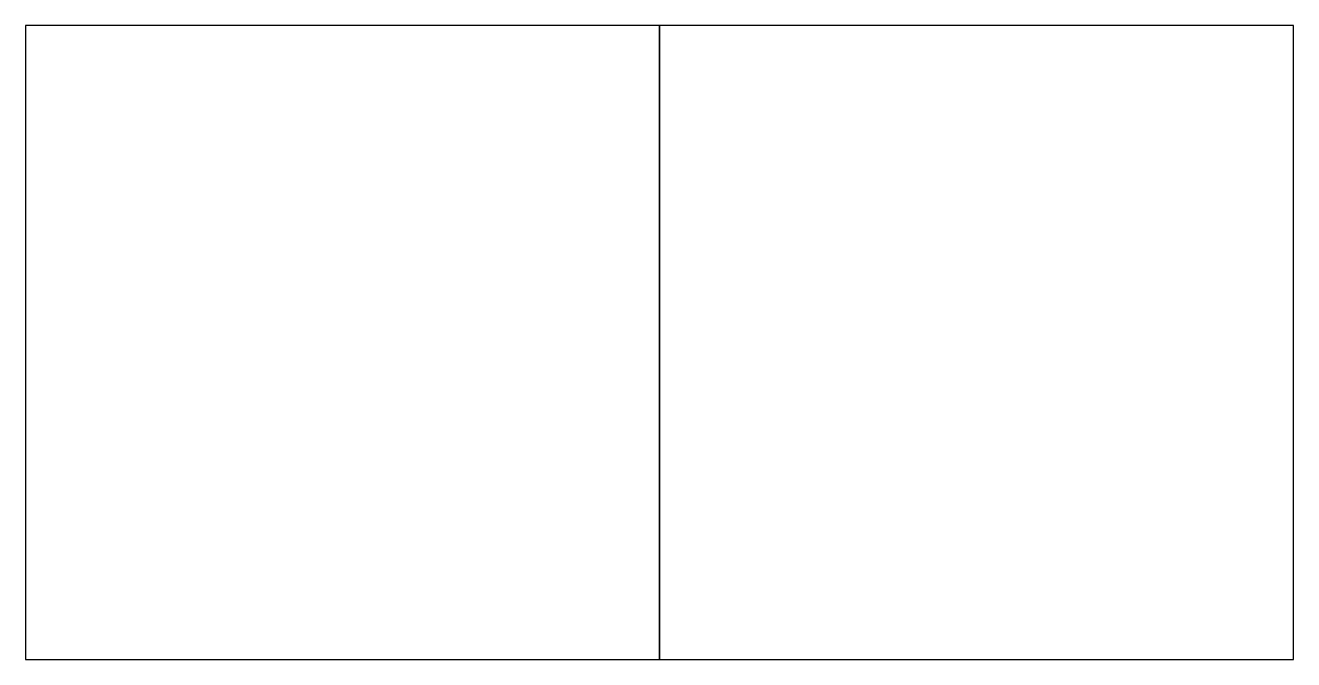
# Model space of a CAD drawing. Extents: x 0 to 20, y 0 to 10.
import ezdxf

# ---------------------------------------------------------------- set-up
doc = ezdxf.new("R2010")
doc.units = 0
doc.layers.add('VIPRS_G13', color=7, linetype='Continuous')

msp = doc.modelspace()

# ---------------------------------------------------------------- meshes
at = {"layer": 'VIPRS_G13'}
mesh = msp.add_polyface(dxfattribs=at)
corners = [(0, 0), (10, 0), (0, 10), (10, 10, 6), (20, 0, 6), (20, 10)]
mesh.append_faces([[corners[k] for k in face] for face in [(0, 1, 3, 2), (1, 4, 5, 3)]])

doc.saveas('drawing.dxf')
